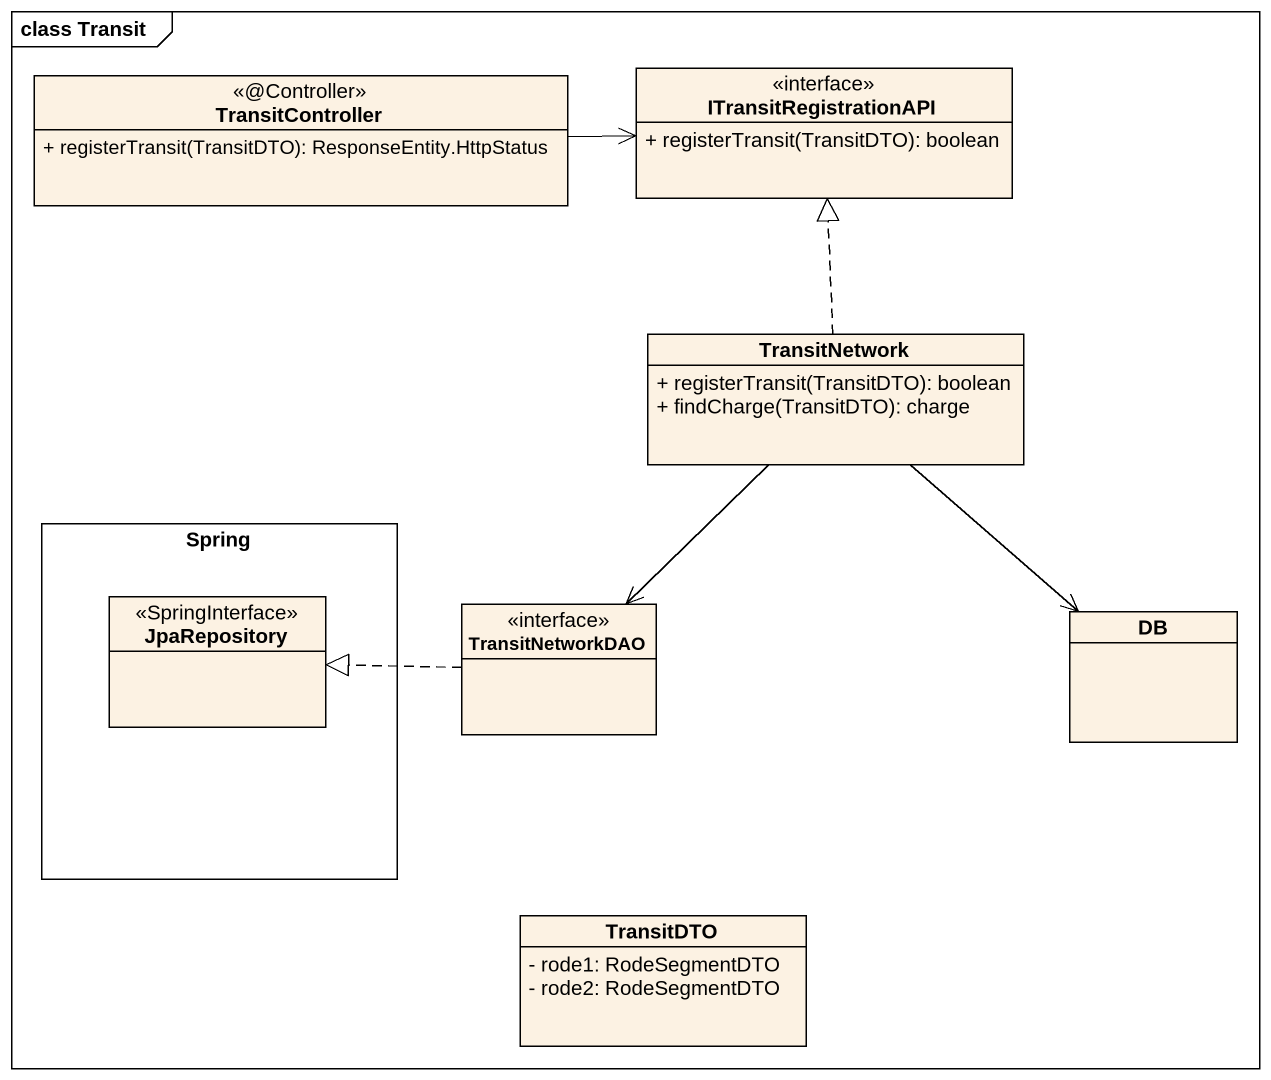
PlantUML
@startuml
mainframe class Transit
hide circle
hide empty members
skinparam classAttributeIconSize 0
class TransitController <<@Controller>> {
  + registerTransit(TransitDTO): ResponseEntity.HttpStatus
}
class ITransitRegistrationAPI <<interface>> {
  + registerTransit(TransitDTO): boolean
}
class TransitNetwork {
  + registerTransit(TransitDTO): boolean
  + findCharge(TransitDTO): charge
}
rectangle Spring {
  class JpaRepository <<SpringInterface>>
}
class TransitNetworkDAO <<interface>>
class DB
class TransitDTO {
  - rode1: RodeSegmentDTO
  - rode2: RodeSegmentDTO
}
TransitController -right-> ITransitRegistrationAPI
TransitNetwork .up.|> ITransitRegistrationAPI
TransitNetwork --> TransitNetworkDAO
TransitNetwork --> DB
TransitNetworkDAO .left.|> JpaRepository
@enduml
